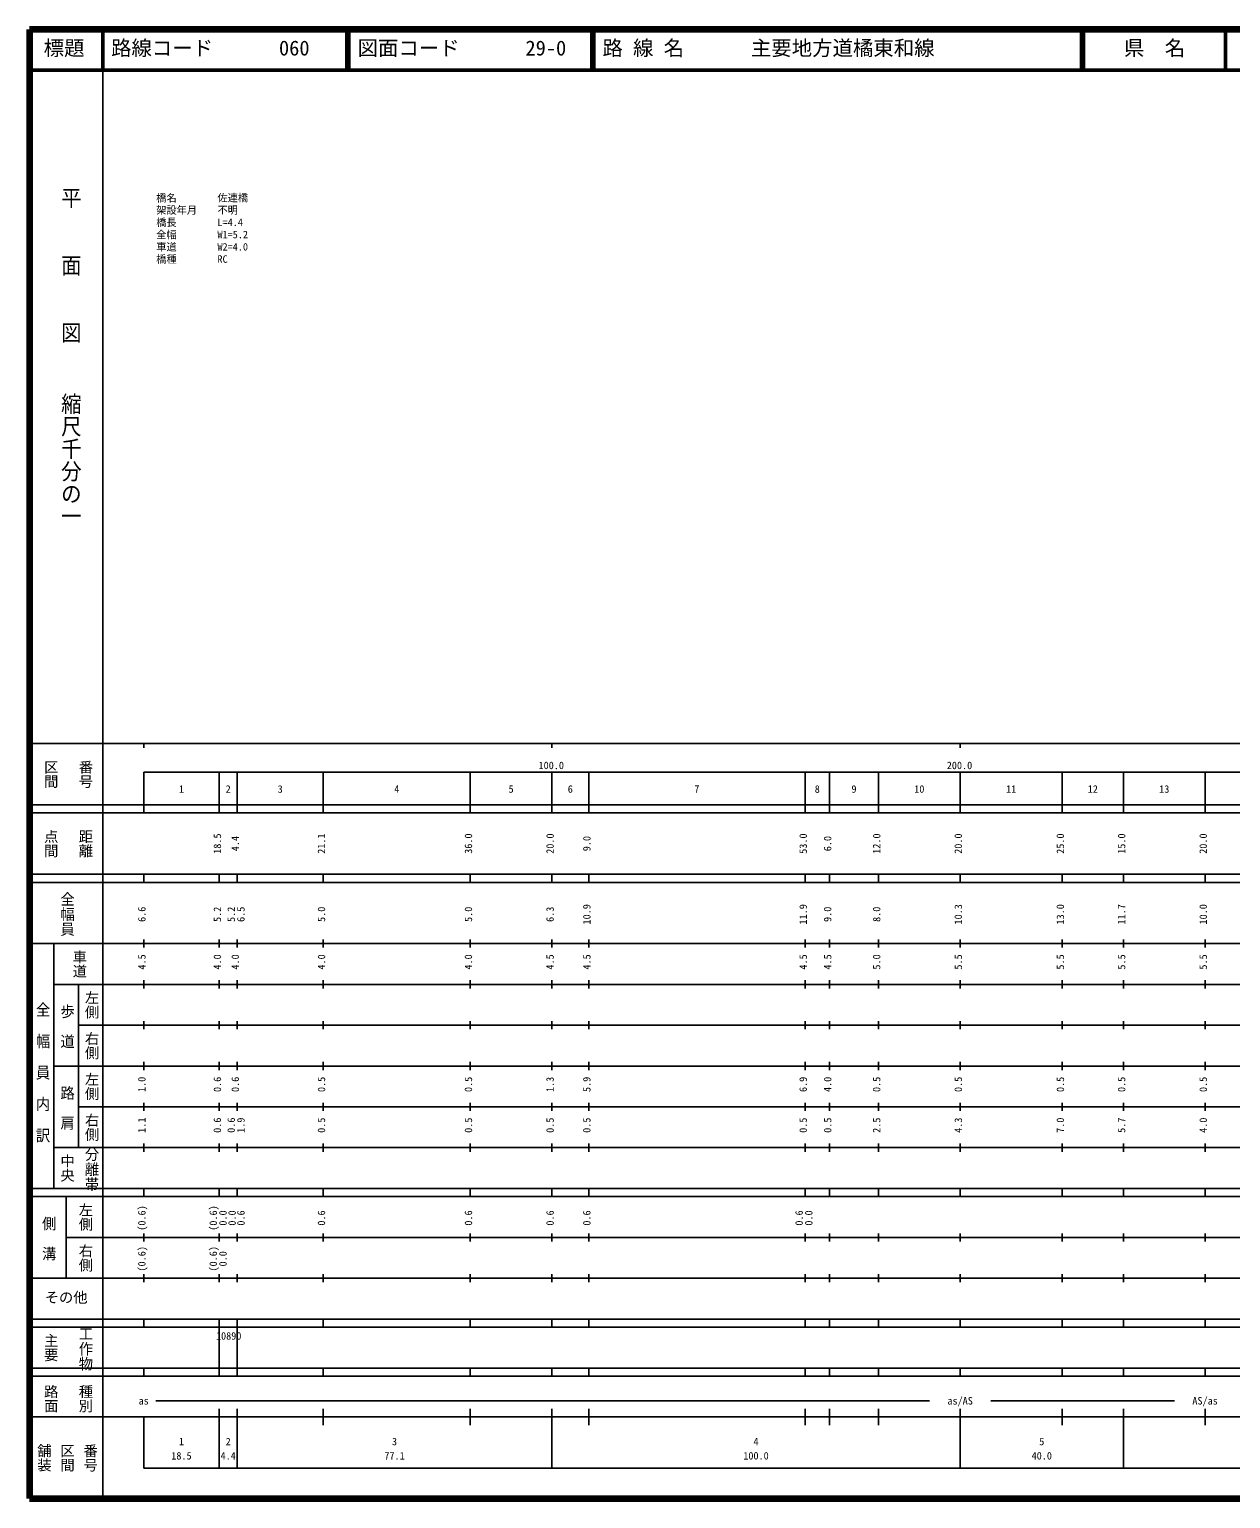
# Model space of a CAD drawing. Units: millimetres on the paper. Extents: x 40 to 680, y 20 to 380.
# Drawn here: x 40 to 334.2, y 20 to 380 of the extents above; entities that cross this region are included whole.
import ezdxf
from ezdxf.enums import TextEntityAlignment as Align

# ---------------------------------------------------------------- set-up
doc = ezdxf.new("R2010")
doc.units = ezdxf.units.MM
doc.layers.add('M-BMK-HTXT', color=7, linetype='Continuous')
doc.layers.add('M-TTL-TXT', color=7, linetype='Continuous')
for name, color, linetype, lineweight in [('M-TTL', 2, 'Continuous', 140), ('M-TTL-BAND', 7, 'Continuous', 25), ('M-TTL-LINE', 7, 'Continuous', 50)]:
    doc.layers.add(name, color=color, linetype=linetype, lineweight=lineweight)
doc.styles.add('@ＭＳ ゴシック', font='')
doc.styles.add('ＭＳ ゴシック', font='')
doc.styles.get('@ＭＳ ゴシック').set_extended_font_data('@MS Gothic')
doc.styles.get('ＭＳ ゴシック').set_extended_font_data('MS Gothic')

msp = doc.modelspace()

# ---------------------------------------------------------------- linework, layer by layer
at = {"layer": 'M-TTL'}
for p, q in [((40, 380), (40, 20)), ((680, 380), (40, 380)), ((40, 20), (680, 20))]:
    msp.add_line(p, q, dxfattribs=at)
at = {"layer": 'M-TTL-BAND'}
for p, q in [((58, 370), (58, 20)), ((40, 205), (579, 205)), ((68, 205), (68, 204)), ((168, 205), (168, 204)), ((268, 205), (268, 204)), ((68, 198), (579, 198)), ((68, 198), (68, 188)), ((86.5, 188), (86.5, 198)), ((90.9, 188), (90.9, 198)), ((112, 188), (112, 198)), ((148, 188), (148, 198)), ((168, 188), (168, 198)), ((177, 188), (177, 198)), ((230, 188), (230, 198)), ((236, 188), (236, 198)), ((248, 188), (248, 198)), ((268, 188), (268, 198)), ((293, 188), (293, 198)), ((308, 188), (308, 198)), ((328, 188), (328, 198)), ((40, 190), (579, 190)), ((40, 188), (579, 188)), ((40, 173), (579, 173)), ((68, 171), (68, 173)), ((86.5, 171), (86.5, 173)), ((90.9, 171), (90.9, 173)), ((112, 171), (112, 173)), ((148, 171), (148, 173)), ((168, 171), (168, 173)), ((177, 171), (177, 173)), ((230, 171), (230, 173)), ((236, 171), (236, 173)), ((248, 171), (248, 173)), ((268, 171), (268, 173)), ((293, 171), (293, 173)), ((308, 171), (308, 173)), ((328, 171), (328, 173)), ((40, 171), (579, 171)), ((40, 156), (579, 156)), ((46, 96), (46, 156)), ((68, 155), (68, 157)), ((86.5, 155), (86.5, 157)), ((90.9, 155), (90.9, 157)), ((112, 155), (112, 157)), ((148, 155), (148, 157)), ((168, 155), (168, 157)), ((177, 155), (177, 157)), ((230, 155), (230, 157)), ((236, 155), (236, 157)), ((248, 155), (248, 157)), ((268, 155), (268, 157)), ((293, 155), (293, 157)), ((308, 155), (308, 157)), ((328, 155), (328, 157)), ((46, 146), (579, 146)), ((52, 146), (52, 106)), ((68, 145), (68, 147)), ((86.5, 145), (86.5, 147)), ((90.9, 145), (90.9, 147)), ((112, 145), (112, 147)), ((148, 145), (148, 147)), ((168, 145), (168, 147)), ((177, 145), (177, 147)), ((230, 145), (230, 147)), ((236, 145), (236, 147)), ((248, 145), (248, 147)), ((268, 145), (268, 147)), ((293, 145), (293, 147)), ((308, 145), (308, 147)), ((328, 145), (328, 147)), ((68, 135), (68, 137)), ((86.5, 135), (86.5, 137)), ((90.9, 135), (90.9, 137)), ((112, 135), (112, 137)), ((148, 135), (148, 137)), ((168, 135), (168, 137)), ((177, 135), (177, 137)), ((230, 135), (230, 137)), ((236, 135), (236, 137)), ((248, 135), (248, 137)), ((268, 135), (268, 137)), ((293, 135), (293, 137)), ((308, 135), (308, 137)), ((328, 135), (328, 137)), ((52, 136), (579, 136)), ((46, 126), (579, 126)), ((68, 125), (68, 127)), ((86.5, 125), (86.5, 127)), ((90.9, 125), (90.9, 127)), ((112, 125), (112, 127)), ((148, 125), (148, 127)), ((168, 125), (168, 127)), ((177, 125), (177, 127)), ((230, 125), (230, 127)), ((236, 125), (236, 127)), ((248, 125), (248, 127)), ((268, 125), (268, 127)), ((293, 125), (293, 127)), ((308, 125), (308, 127)), ((328, 125), (328, 127)), ((52, 116), (579, 116)), ((68, 115), (68, 117)), ((86.5, 115), (86.5, 117)), ((90.9, 115), (90.9, 117)), ((112, 115), (112, 117)), ((148, 115), (148, 117)), ((168, 115), (168, 117)), ((177, 115), (177, 117)), ((230, 115), (230, 117)), ((236, 115), (236, 117)), ((248, 115), (248, 117)), ((268, 115), (268, 117)), ((293, 115), (293, 117)), ((308, 115), (308, 117)), ((328, 115), (328, 117)), ((46, 106), (579, 106)), ((68, 105), (68, 107)), ((86.5, 105), (86.5, 107)), ((90.9, 105), (90.9, 107)), ((112, 105), (112, 107)), ((148, 105), (148, 107)), ((168, 105), (168, 107)), ((177, 105), (177, 107)), ((230, 105), (230, 107)), ((236, 105), (236, 107)), ((248, 105), (248, 107)), ((268, 105), (268, 107)), ((293, 105), (293, 107)), ((308, 105), (308, 107)), ((328, 105), (328, 107)), ((40, 96), (579, 96)), ((40, 94), (579, 94)), ((49, 94), (49, 74)), ((68, 94), (68, 96)), ((86.5, 94), (86.5, 96)), ((90.9, 94), (90.9, 96)), ((112, 94), (112, 96)), ((148, 94), (148, 96)), ((168, 94), (168, 96)), ((177, 94), (177, 96)), ((230, 94), (230, 96)), ((236, 94), (236, 96)), ((248, 94), (248, 96)), ((268, 94), (268, 96)), ((293, 94), (293, 96)), ((308, 94), (308, 96)), ((328, 94), (328, 96)), ((49, 84), (579, 84)), ((68, 83), (68, 85)), ((86.5, 83), (86.5, 85)), ((90.9, 83), (90.9, 85)), ((112, 83), (112, 85)), ((148, 83), (148, 85)), ((168, 83), (168, 85)), ((177, 83), (177, 85)), ((230, 83), (230, 85)), ((236, 83), (236, 85)), ((248, 83), (248, 85)), ((268, 83), (268, 85)), ((293, 83), (293, 85)), ((308, 83), (308, 85)), ((328, 83), (328, 85)), ((40, 74), (579, 74)), ((68, 73), (68, 75)), ((86.5, 73), (86.5, 75)), ((90.9, 73), (90.9, 75)), ((112, 73), (112, 75)), ((148, 73), (148, 75)), ((168, 73), (168, 75)), ((177, 73), (177, 75)), ((230, 73), (230, 75)), ((236, 73), (236, 75)), ((248, 73), (248, 75)), ((268, 73), (268, 75)), ((293, 73), (293, 75)), ((308, 73), (308, 75)), ((328, 73), (328, 75)), ((40, 64), (579, 64)), ((40, 62), (579, 62)), ((68, 62), (68, 64)), ((86.5, 62), (86.5, 64)), ((86.5, 52), (86.5, 62)), ((90.9, 62), (90.9, 64)), ((90.9, 52), (90.9, 62)), ((112, 62), (112, 64)), ((148, 62), (148, 64)), ((168, 62), (168, 64)), ((177, 62), (177, 64)), ((230, 62), (230, 64)), ((236, 62), (236, 64)), ((248, 62), (248, 64)), ((268, 62), (268, 64)), ((293, 62), (293, 64)), ((308, 62), (308, 64)), ((328, 62), (328, 64)), ((40, 52), (579, 52)), ((68, 50), (68, 52)), ((86.5, 50), (86.5, 52)), ((90.9, 50), (90.9, 52)), ((112, 50), (112, 52)), ((148, 50), (148, 52)), ((168, 50), (168, 52)), ((177, 50), (177, 52)), ((230, 50), (230, 52)), ((236, 50), (236, 52)), ((248, 50), (248, 52)), ((268, 50), (268, 52)), ((293, 50), (293, 52)), ((308, 50), (308, 52)), ((328, 50), (328, 52)), ((40, 50), (579, 50)), ((71, 44), (260.5, 44)), ((275.5, 44), (320.5, 44)), ((40, 40), (579, 40)), ((68, 40), (68, 27.5)), ((86.5, 27.5), (86.5, 42)), ((90.9, 27.5), (90.9, 42)), ((112, 38), (112, 42)), ((148, 38), (148, 42)), ((168, 27.5), (168, 42)), ((177, 38), (177, 42)), ((230, 38), (230, 42)), ((236, 38), (236, 42)), ((248, 38), (248, 42)), ((268, 27.5), (268, 42)), ((293, 38), (293, 42)), ((308, 27.5), (308, 42)), ((328, 38), (328, 42)), ((68, 27.5), (579, 27.5))]:
    msp.add_line(p, q, dxfattribs=at)
at = {"layer": 'M-TTL-LINE'}
for p, q in [((58, 380), (58, 370)), ((117.75, 380), (117.75, 370)), ((118.25, 380), (118.25, 370)), ((177.75, 380), (177.75, 370)), ((178.25, 380), (178.25, 370)), ((297.75, 380), (297.75, 370)), ((298.25, 380), (298.25, 370)), ((333, 380), (333, 370)), ((40, 370), (680, 370))]:
    msp.add_line(p, q, dxfattribs=at)

# ---------------------------------------------------------------- texts
at = {"layer": 'M-BMK-HTXT', "style": 'ＭＳ ゴシック'}
for s, p in [('橋名\u3000\u3000\u3000\u3000佐連橋', (71.074, 337.231)), ('架設年月\u3000\u3000不明', (71.074, 334.231)), ('橋長\u3000\u3000\u3000\u3000L=4.4', (71.074, 331.231)), ('全幅\u3000\u3000\u3000\u3000W1=5.2', (71.074, 328.231)), ('車道\u3000\u3000\u3000\u3000W2=4.0', (71.074, 325.231)), ('橋種\u3000\u3000\u3000\u3000RC', (71.074, 322.231))]:
    msp.add_text(s, height=1.833, rotation=0.1, dxfattribs=at).set_placement(p, align=Align.BOTTOM_LEFT)
at = {"layer": 'M-TTL-BAND', "style": '@ＭＳ ゴシック'}
for s, height, width, p in [('平\u3000\u3000面\u3000\u3000図', 3.666, 1.1, (47.277, 341.475)), ('縮尺千分の一', 3.666, 1.1, (47.277, 291.03)), ('全幅員', 2.566, 1.05, (47.25, 168.75)), ('全\u3000幅\u3000員\u3000内\u3000訳', 2.566, 1.1, (41.25, 141.75)), ('歩\u3000道', 2.566, 1.05, (47.25, 141.25)), ('路\u3000肩', 2.566, 1.05, (47.25, 121.25)), ('分離帯', 2.566, 1.05, (53.25, 106.25)), ('側\u3000溝', 2.566, 1.05, (42.75, 89.25)), ('工作物', 2.566, 1.05, (51.75, 62.25))]:
    msp.add_text(s, height=height, rotation=270, dxfattribs=dict(at, width=width)).set_placement(p, align=Align.BOTTOM_LEFT)
at = {"layer": 'M-TTL-BAND'}
for s, height, rotation, style, p in [('区間', 2.566, 270, '@ＭＳ ゴシック', (43.25, 201)), ('番号', 2.566, 270, '@ＭＳ ゴシック', (51.75, 201)), ('点間', 2.566, 270, '@ＭＳ ゴシック', (43.25, 184)), ('距離', 2.566, 270, '@ＭＳ ゴシック', (51.75, 184)), ('18.5', 1.833, 90, 'ＭＳ ゴシック', (87.5, 178)), ('4.4', 1.833, 90, 'ＭＳ ゴシック', (91.9, 178.625)), ('21.1', 1.833, 90, 'ＭＳ ゴシック', (113, 178)), ('36.0', 1.833, 90, 'ＭＳ ゴシック', (149, 178)), ('20.0', 1.833, 90, 'ＭＳ ゴシック', (169, 178)), ('9.0', 1.833, 90, 'ＭＳ ゴシック', (178, 178.625)), ('53.0', 1.833, 90, 'ＭＳ ゴシック', (231, 178)), ('6.0', 1.833, 90, 'ＭＳ ゴシック', (237, 178.625)), ('12.0', 1.833, 90, 'ＭＳ ゴシック', (249, 178)), ('20.0', 1.833, 90, 'ＭＳ ゴシック', (269, 178)), ('25.0', 1.833, 90, 'ＭＳ ゴシック', (294, 178)), ('15.0', 1.833, 90, 'ＭＳ ゴシック', (309, 178)), ('20.0', 1.833, 90, 'ＭＳ ゴシック', (329, 178)), ('6.6', 1.833, 90, 'ＭＳ ゴシック', (69, 161.299)), ('5.2', 1.833, 90, 'ＭＳ ゴシック', (87.5, 161.299)), ('5.2', 1.833, 90, 'ＭＳ ゴシック', (90.9, 161.299)), ('6.5', 1.833, 90, 'ＭＳ ゴシック', (93.27, 161.299)), ('5.0', 1.833, 90, 'ＭＳ ゴシック', (113, 161.299)), ('5.0', 1.833, 90, 'ＭＳ ゴシック', (149, 161.299)), ('6.3', 1.833, 90, 'ＭＳ ゴシック', (169, 161.299)), ('10.9', 1.833, 90, 'ＭＳ ゴシック', (178, 160.674)), ('11.9', 1.833, 90, 'ＭＳ ゴシック', (231, 160.674)), ('9.0', 1.833, 90, 'ＭＳ ゴシック', (237, 161.299)), ('8.0', 1.833, 90, 'ＭＳ ゴシック', (249, 161.299)), ('10.3', 1.833, 90, 'ＭＳ ゴシック', (269, 160.674)), ('13.0', 1.833, 90, 'ＭＳ ゴシック', (294, 160.674)), ('11.7', 1.833, 90, 'ＭＳ ゴシック', (309, 160.674)), ('10.0', 1.833, 90, 'ＭＳ ゴシック', (329, 160.674)), ('車道', 2.566, 270, '@ＭＳ ゴシック', (50.25, 154.5)), ('4.5', 1.833, 90, 'ＭＳ ゴシック', (69, 149.625)), ('4.0', 1.833, 90, 'ＭＳ ゴシック', (87.5, 149.625)), ('4.0', 1.833, 90, 'ＭＳ ゴシック', (91.9, 149.625)), ('4.0', 1.833, 90, 'ＭＳ ゴシック', (113, 149.625)), ('4.0', 1.833, 90, 'ＭＳ ゴシック', (149, 149.625)), ('4.5', 1.833, 90, 'ＭＳ ゴシック', (169, 149.625)), ('4.5', 1.833, 90, 'ＭＳ ゴシック', (178, 149.625)), ('4.5', 1.833, 90, 'ＭＳ ゴシック', (231, 149.625)), ('4.5', 1.833, 90, 'ＭＳ ゴシック', (237, 149.625)), ('5.0', 1.833, 90, 'ＭＳ ゴシック', (249, 149.625)), ('5.5', 1.833, 90, 'ＭＳ ゴシック', (269, 149.625)), ('5.5', 1.833, 90, 'ＭＳ ゴシック', (294, 149.625)), ('5.5', 1.833, 90, 'ＭＳ ゴシック', (309, 149.625)), ('5.5', 1.833, 90, 'ＭＳ ゴシック', (329, 149.625)), ('左側', 2.566, 270, '@ＭＳ ゴシック', (53.25, 144.5)), ('右側', 2.566, 270, '@ＭＳ ゴシック', (53.25, 134.5)), ('左側', 2.566, 270, '@ＭＳ ゴシック', (53.25, 124.5)), ('1.0', 1.833, 90, 'ＭＳ ゴシック', (69, 119.625)), ('0.6', 1.833, 90, 'ＭＳ ゴシック', (87.5, 119.625)), ('0.6', 1.833, 90, 'ＭＳ ゴシック', (91.9, 119.625)), ('0.5', 1.833, 90, 'ＭＳ ゴシック', (113, 119.625)), ('0.5', 1.833, 90, 'ＭＳ ゴシック', (149, 119.625)), ('1.3', 1.833, 90, 'ＭＳ ゴシック', (169, 119.625)), ('5.9', 1.833, 90, 'ＭＳ ゴシック', (178, 119.625)), ('6.9', 1.833, 90, 'ＭＳ ゴシック', (231, 119.625)), ('4.0', 1.833, 90, 'ＭＳ ゴシック', (237, 119.625)), ('0.5', 1.833, 90, 'ＭＳ ゴシック', (249, 119.625)), ('0.5', 1.833, 90, 'ＭＳ ゴシック', (269, 119.625)), ('0.5', 1.833, 90, 'ＭＳ ゴシック', (294, 119.625)), ('0.5', 1.833, 90, 'ＭＳ ゴシック', (309, 119.625)), ('0.5', 1.833, 90, 'ＭＳ ゴシック', (329, 119.625)), ('右側', 2.566, 270, '@ＭＳ ゴシック', (53.25, 114.5)), ('1.1', 1.833, 90, 'ＭＳ ゴシック', (69, 109.625)), ('0.6', 1.833, 90, 'ＭＳ ゴシック', (87.5, 109.625)), ('0.6', 1.833, 90, 'ＭＳ ゴシック', (90.9, 109.625)), ('1.9', 1.833, 90, 'ＭＳ ゴシック', (93.27, 109.625)), ('0.5', 1.833, 90, 'ＭＳ ゴシック', (113, 109.625)), ('0.5', 1.833, 90, 'ＭＳ ゴシック', (149, 109.625)), ('0.5', 1.833, 90, 'ＭＳ ゴシック', (169, 109.625)), ('0.5', 1.833, 90, 'ＭＳ ゴシック', (178, 109.625)), ('0.5', 1.833, 90, 'ＭＳ ゴシック', (231, 109.625)), ('0.5', 1.833, 90, 'ＭＳ ゴシック', (237, 109.625)), ('2.5', 1.833, 90, 'ＭＳ ゴシック', (249, 109.625)), ('4.3', 1.833, 90, 'ＭＳ ゴシック', (269, 109.625)), ('7.0', 1.833, 90, 'ＭＳ ゴシック', (294, 109.625)), ('5.7', 1.833, 90, 'ＭＳ ゴシック', (309, 109.625)), ('4.0', 1.833, 90, 'ＭＳ ゴシック', (329, 109.625)), ('中央', 2.566, 270, '@ＭＳ ゴシック', (47.25, 104.5)), ('左側', 2.566, 270, '@ＭＳ ゴシック', (51.75, 92.5)), ('(0.6)', 1.833, 90, 'ＭＳ ゴシック', (69, 85.639)), ('(0.6)', 1.833, 90, 'ＭＳ ゴシック', (86.5, 85.639)), ('0.0', 1.833, 90, 'ＭＳ ゴシック', (88.87, 86.889)), ('0.0', 1.833, 90, 'ＭＳ ゴシック', (91.1, 86.889)), ('0.6', 1.833, 90, 'ＭＳ ゴシック', (93.27, 86.889)), ('0.6', 1.833, 90, 'ＭＳ ゴシック', (113, 86.889)), ('0.6', 1.833, 90, 'ＭＳ ゴシック', (149, 86.889)), ('0.6', 1.833, 90, 'ＭＳ ゴシック', (169, 86.889)), ('0.6', 1.833, 90, 'ＭＳ ゴシック', (178, 86.889)), ('0.6', 1.833, 90, 'ＭＳ ゴシック', (230, 86.889)), ('0.0', 1.833, 90, 'ＭＳ ゴシック', (232.37, 86.889)), ('右側', 2.566, 270, '@ＭＳ ゴシック', (51.75, 82.5)), ('(0.6)', 1.833, 90, 'ＭＳ ゴシック', (69, 75.639)), ('(0.6)', 1.833, 90, 'ＭＳ ゴシック', (86.5, 75.639)), ('0.0', 1.833, 90, 'ＭＳ ゴシック', (88.87, 76.889)), ('主要', 2.566, 270, '@ＭＳ ゴシック', (43.25, 60.5)), ('路面', 2.566, 270, '@ＭＳ ゴシック', (43.25, 48)), ('種別', 2.566, 270, '@ＭＳ ゴシック', (51.75, 48)), ('舗装', 2.566, 270, '@ＭＳ ゴシック', (41.583, 33.5)), ('区間', 2.566, 270, '@ＭＳ ゴシック', (47.25, 33.5)), ('番号', 2.566, 270, '@ＭＳ ゴシック', (52.917, 33.5))]:
    msp.add_text(s, height=height, rotation=rotation, dxfattribs=dict(at, style=style)).set_placement(p, align=Align.BOTTOM_LEFT)
at = {"layer": 'M-TTL-BAND', "style": 'ＭＳ ゴシック'}
for s, height, p in [('100.0', 1.833, (164.719, 198.195)), ('200.0', 1.833, (264.719, 198.195)), ('1', 1.833, (76.625, 192.405)), ('2', 1.833, (88.075, 192.405)), ('3', 1.833, (100.825, 192.405)), ('4', 1.833, (129.375, 192.405)), ('5', 1.833, (157.375, 192.405)), ('6', 1.833, (171.875, 192.405)), ('7', 1.833, (202.875, 192.405)), ('8', 1.833, (232.375, 192.405)), ('9', 1.833, (241.375, 192.405)), ('10', 1.833, (256.75, 192.405)), ('11', 1.833, (279.25, 192.405)), ('12', 1.833, (299.25, 192.405)), ('13', 1.833, (316.75, 192.405)), ('その他', 2.566, (43.75, 67.25)), ('10890', 1.833, (85.7, 58.405)), ('as', 1.833, (66.75, 42.5)), ('as/AS', 1.833, (264.875, 42.5)), ('AS/as', 1.833, (324.875, 42.5)), ('1', 1.833, (76.625, 32.523)), ('2', 1.833, (88.075, 32.523)), ('3', 1.833, (128.825, 32.523)), ('4', 1.833, (217.375, 32.523)), ('5', 1.833, (287.375, 32.523)), ('18.5', 1.833, (74.75, 29.033)), ('4.4', 1.833, (86.825, 29.033)), ('77.1', 1.833, (126.95, 29.033)), ('100.0', 1.833, (214.875, 29.033)), ('40.0', 1.833, (285.5, 29.033))]:
    msp.add_text(s, height=height, dxfattribs=at).set_placement(p, align=Align.BOTTOM_LEFT)
at = {"layer": 'M-TTL-TXT', "style": 'ＭＳ ゴシック'}
for s, p in [('標題', (43.5, 372.5)), ('路線コード', (60, 372.5)), ('060', (101.142, 372.5)), ('図面コード', (120.38, 372.5)), ('29-0', (161.521, 372.5)), ('路 線 名', (180.38, 372.5)), ('主要地方道橘東和線', (216.734, 372.5)), ('県\u3000名', (308.125, 372.5))]:
    msp.add_text(s, height=3.666, dxfattribs=at).set_placement(p, align=Align.BOTTOM_LEFT)

doc.saveas('drawing.dxf')
